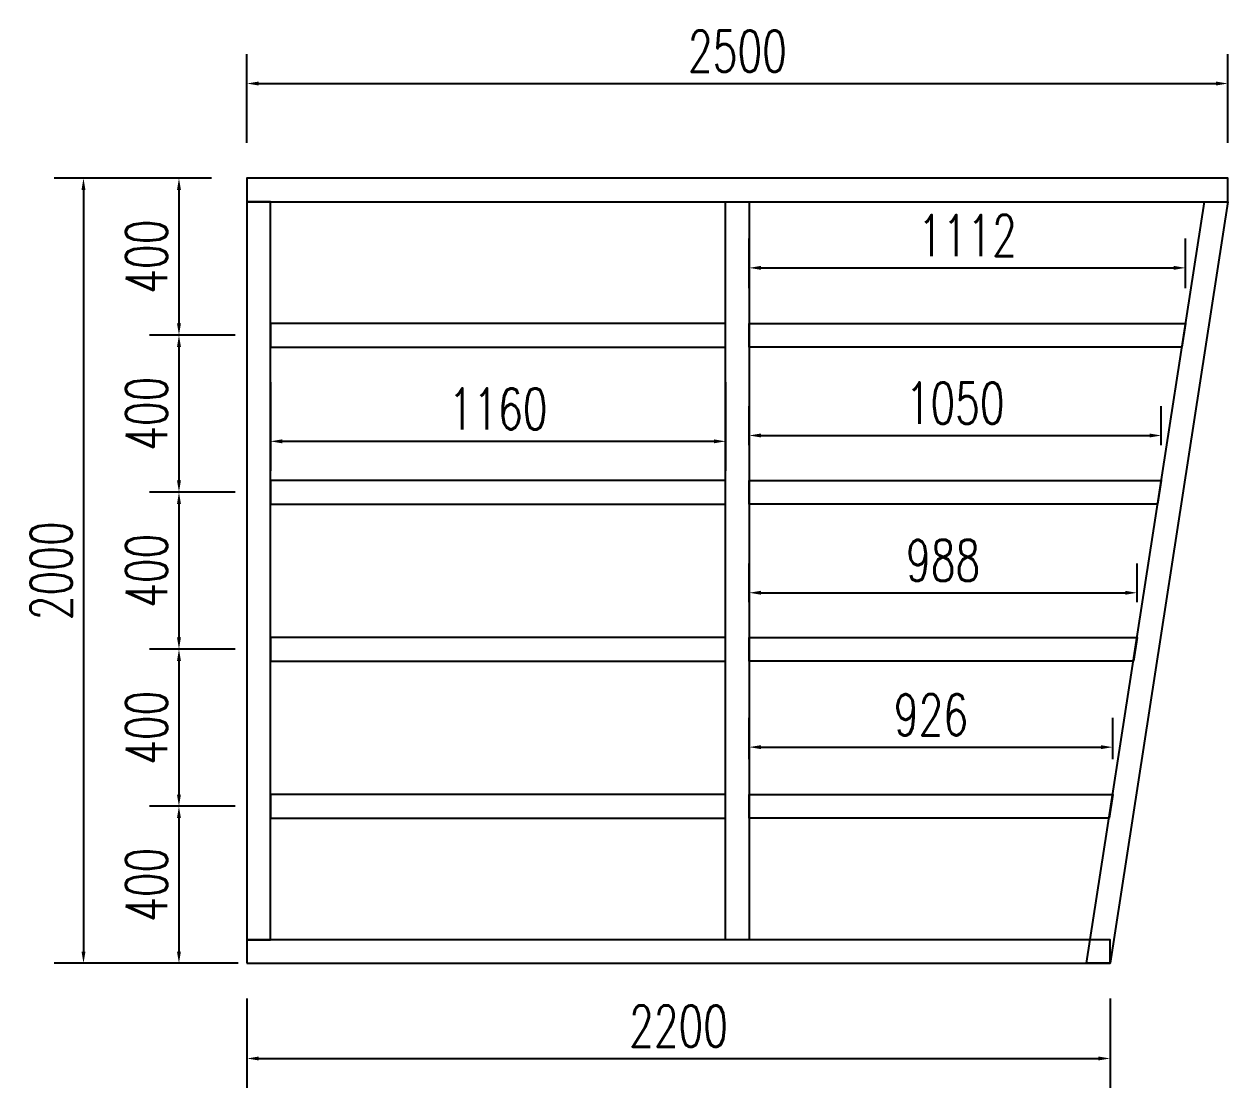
# Model space of a CAD drawing. Header units: millimetres. Extents: x -1491330 to -1355454, y 1413078 to 1531173.
# Drawn here: x -1485416 to -1482348, y 1450475 to 1453185 of the extents above; entities that cross this region are included whole.
import ezdxf

# ---------------------------------------------------------------- set-up
doc = ezdxf.new("R2010")
doc.units = ezdxf.units.MM
doc.header["$LTSCALE"] = 10
doc.layers.get('0').update_dxf_attribs({"linetype": 'CONTINUOUS'})
doc.layers.get('DEFPOINTS').update_dxf_attribs({"linetype": 'CONTINUOUS'})
for name, color, linetype in [('W-STEEL_FRAME钢架', 3, 'CONTINUOUS'), ('W-STEEL_KEEL钢龙骨', 5, 'CONTINUOUS'), ('W-WOOD_FLOOR木地板', 30, 'CONTINUOUS')]:
    doc.layers.add(name, color=color, linetype=linetype)
doc.styles.add('STANDARD_T3', font='simplex.shx', dxfattribs={"width": 0.7, "bigfont": 'gbcbig.shx'})
doc.dimstyles.new('W&&30', dxfattribs={"dimtxt": 105, "dimasz": 30, "dimexe": 75, "dimexo": 90, "dimgap": 30, "dimtad": 1, "dimdec": 0, "dimzin": 0, "dimdsep": 46, "dimtxsty": 'STANDARD_T3', "dimcen": 0.09, "dimclrd": 1, "dimclre": 1, "dimclrt": 7, "dimazin": 2, "dimtfac": 1, "dimtdec": 0, "dimtix": 1, "dimtmove": 2, "dimatfit": 3, "dimfxl": 0, "dimtolj": 1, "dimtzin": 0, "dimarcsym": 0})

# ---------------------------------------------------------------- blocks, each defined once
blk = doc.blocks.new('*D226')
at = {"color": 1, "lineweight": -2, "transparency": 16777216}
for p, q in [((-1484847.8, 1452882.3), (-1484847.8, 1453108.5)), ((-1482347.8, 1452882.3), (-1482347.8, 1453108.5)), ((-1484817.8, 1453033.5), (-1482377.8, 1453033.5))]:
    blk.add_line(p, q, dxfattribs=at)
at = {"color": 1, "transparency": 16777216}
for points in [[(-1484817.8, 1453038.5), (-1484817.8, 1453028.5), (-1484847.8, 1453033.5)], [(-1482377.8, 1453038.5), (-1482377.8, 1453028.5), (-1482347.8, 1453033.5)]]:
    blk.add_solid(points, dxfattribs=at)
at = {"layer": 'DEFPOINTS', "color": 0, "transparency": 16777216}
for p in [(-1482347.8, 1453033.5), (-1484847.8, 1452792.3), (-1482347.8, 1452792.3)]:
    blk.add_point(p, dxfattribs=at)
at = {"color": 7, "transparency": 16777216, "insert": (-1483597.8, 1453116), "char_height": 105, "attachment_point": 5, "style": 'STANDARD_T3'}
blk.add_mtext('\\A1;2500', dxfattribs=at)
blk = doc.blocks.new('*D227')
at = {"color": 1, "lineweight": -2, "transparency": 16777216}
for p, q in [((-1484937.8, 1452792.3), (-1485339.2, 1452792.3)), ((-1485264.2, 1452762.3), (-1485264.2, 1450822.3)), ((-1484937.8, 1450792.3), (-1485339.2, 1450792.3))]:
    blk.add_line(p, q, dxfattribs=at)
at = {"color": 1, "transparency": 16777216}
for points in [[(-1485269.2, 1452762.3), (-1485259.2, 1452762.3), (-1485264.2, 1452792.3)], [(-1485269.2, 1450822.3), (-1485259.2, 1450822.3), (-1485264.2, 1450792.3)]]:
    blk.add_solid(points, dxfattribs=at)
at = {"layer": 'DEFPOINTS', "color": 0, "transparency": 16777216}
for p in [(-1484847.8, 1452792.3), (-1485264.2, 1450792.3), (-1484847.8, 1450792.3)]:
    blk.add_point(p, dxfattribs=at)
at = {"color": 7, "transparency": 16777216, "insert": (-1485346.7, 1451792.3), "char_height": 105, "attachment_point": 5, "rotation": 90, "style": 'STANDARD_T3'}
blk.add_mtext('\\A1;2000', dxfattribs=at)
blk = doc.blocks.new('*D228')
at = {"color": 1, "lineweight": -2, "transparency": 16777216}
for p, q in [((-1484937.8, 1452792.3), (-1485095.9, 1452792.3)), ((-1485020.9, 1452762.3), (-1485020.9, 1452422.3)), ((-1484877.8, 1452392.3), (-1485095.9, 1452392.3))]:
    blk.add_line(p, q, dxfattribs=at)
at = {"color": 1, "transparency": 16777216}
for points in [[(-1485025.9, 1452762.3), (-1485015.9, 1452762.3), (-1485020.9, 1452792.3)], [(-1485025.9, 1452422.3), (-1485015.9, 1452422.3), (-1485020.9, 1452392.3)]]:
    blk.add_solid(points, dxfattribs=at)
at = {"layer": 'DEFPOINTS', "color": 0, "transparency": 16777216}
for p in [(-1484847.8, 1452792.3), (-1485020.9, 1452392.3), (-1484787.8, 1452392.3)]:
    blk.add_point(p, dxfattribs=at)
at = {"color": 7, "transparency": 16777216, "insert": (-1485103.4, 1452592.3), "char_height": 105, "attachment_point": 5, "rotation": 90, "style": 'STANDARD_T3'}
blk.add_mtext('\\A1;400', dxfattribs=at)
blk = doc.blocks.new('*D229')
at = {"color": 1, "lineweight": -2, "transparency": 16777216}
for p, q in [((-1484877.8, 1452392.3), (-1485095.9, 1452392.3)), ((-1485020.9, 1452362.3), (-1485020.9, 1452022.3)), ((-1484877.8, 1451992.3), (-1485095.9, 1451992.3))]:
    blk.add_line(p, q, dxfattribs=at)
at = {"color": 1, "transparency": 16777216}
for points in [[(-1485025.9, 1452362.3), (-1485015.9, 1452362.3), (-1485020.9, 1452392.3)], [(-1485025.9, 1452022.3), (-1485015.9, 1452022.3), (-1485020.9, 1451992.3)]]:
    blk.add_solid(points, dxfattribs=at)
at = {"layer": 'DEFPOINTS', "color": 0, "transparency": 16777216}
for p in [(-1484787.8, 1452392.3), (-1485020.9, 1451992.3), (-1484787.8, 1451992.3)]:
    blk.add_point(p, dxfattribs=at)
at = {"color": 7, "transparency": 16777216, "insert": (-1485103.4, 1452192.3), "char_height": 105, "attachment_point": 5, "rotation": 90, "style": 'STANDARD_T3'}
blk.add_mtext('\\A1;400', dxfattribs=at)
blk = doc.blocks.new('*D230')
at = {"color": 1, "lineweight": -2, "transparency": 16777216}
for p, q in [((-1484877.8, 1451992.3), (-1485095.9, 1451992.3)), ((-1485020.9, 1451962.3), (-1485020.9, 1451622.3)), ((-1484877.8, 1451592.3), (-1485095.9, 1451592.3))]:
    blk.add_line(p, q, dxfattribs=at)
at = {"color": 1, "transparency": 16777216}
for points in [[(-1485025.9, 1451962.3), (-1485015.9, 1451962.3), (-1485020.9, 1451992.3)], [(-1485025.9, 1451622.3), (-1485015.9, 1451622.3), (-1485020.9, 1451592.3)]]:
    blk.add_solid(points, dxfattribs=at)
at = {"layer": 'DEFPOINTS', "color": 0, "transparency": 16777216}
for p in [(-1484787.8, 1451992.3), (-1485020.9, 1451592.3), (-1484787.8, 1451592.3)]:
    blk.add_point(p, dxfattribs=at)
at = {"color": 7, "transparency": 16777216, "insert": (-1485103.4, 1451792.3), "char_height": 105, "attachment_point": 5, "rotation": 90, "style": 'STANDARD_T3'}
blk.add_mtext('\\A1;400', dxfattribs=at)
blk = doc.blocks.new('*D231')
at = {"color": 1, "lineweight": -2, "transparency": 16777216}
for p, q in [((-1484877.8, 1451592.3), (-1485095.9, 1451592.3)), ((-1485020.9, 1451562.3), (-1485020.9, 1451222.3)), ((-1484877.8, 1451192.3), (-1485095.9, 1451192.3))]:
    blk.add_line(p, q, dxfattribs=at)
at = {"color": 1, "transparency": 16777216}
for points in [[(-1485025.9, 1451562.3), (-1485015.9, 1451562.3), (-1485020.9, 1451592.3)], [(-1485025.9, 1451222.3), (-1485015.9, 1451222.3), (-1485020.9, 1451192.3)]]:
    blk.add_solid(points, dxfattribs=at)
at = {"layer": 'DEFPOINTS', "color": 0, "transparency": 16777216}
for p in [(-1484787.8, 1451592.3), (-1485020.9, 1451192.3), (-1484787.8, 1451192.3)]:
    blk.add_point(p, dxfattribs=at)
at = {"color": 7, "transparency": 16777216, "insert": (-1485103.4, 1451392.3), "char_height": 105, "attachment_point": 5, "rotation": 90, "style": 'STANDARD_T3'}
blk.add_mtext('\\A1;400', dxfattribs=at)
blk = doc.blocks.new('*D232')
at = {"color": 1, "lineweight": -2, "transparency": 16777216}
for p, q in [((-1484877.8, 1451192.3), (-1485095.9, 1451192.3)), ((-1485020.9, 1451162.3), (-1485020.9, 1450822.3)), ((-1484869.8, 1450792.3), (-1485095.9, 1450792.3))]:
    blk.add_line(p, q, dxfattribs=at)
at = {"color": 1, "transparency": 16777216}
for points in [[(-1485025.9, 1451162.3), (-1485015.9, 1451162.3), (-1485020.9, 1451192.3)], [(-1485025.9, 1450822.3), (-1485015.9, 1450822.3), (-1485020.9, 1450792.3)]]:
    blk.add_solid(points, dxfattribs=at)
at = {"layer": 'DEFPOINTS', "color": 0, "transparency": 16777216}
for p in [(-1484787.8, 1451192.3), (-1485020.9, 1450792.3), (-1484779.8, 1450792.3)]:
    blk.add_point(p, dxfattribs=at)
at = {"color": 7, "transparency": 16777216, "insert": (-1485103.4, 1450992.3), "char_height": 105, "attachment_point": 5, "rotation": 90, "style": 'STANDARD_T3'}
blk.add_mtext('\\A1;400', dxfattribs=at)
blk = doc.blocks.new('*U237')
at = {"layer": 'W-STEEL_KEEL钢龙骨'}
blk.add_lwpolyline([(-580, -30), (580, -30), (580, 30), (-580, 30)], close=True, dxfattribs=at)
blk = doc.blocks.new('*U238')
at = {"color": 0, "linetype": 'ByBlock', "lineweight": -2, "transparency": 16777216}
for p in [(0, 0), (0, -400), (0, -800), (0, -1200)]:
    blk.add_blockref('*U237', p, dxfattribs=at)
blk = doc.blocks.new('*D291')
at = {"layer": 'DEFPOINTS', "color": 0, "transparency": 16777216}
for p in [(-1484847.8, 1450792.3), (-1482647.8, 1450792.3), (-1482647.8, 1450549.8)]:
    blk.add_point(p, dxfattribs=at)
at = {"layer": 'W-WOOD_FLOOR木地板', "color": 1, "lineweight": -2, "transparency": 16777216}
for p, q in [((-1484847.8, 1450702.3), (-1484847.8, 1450474.8)), ((-1482647.8, 1450702.3), (-1482647.8, 1450474.8)), ((-1484817.8, 1450549.8), (-1482677.8, 1450549.8))]:
    blk.add_line(p, q, dxfattribs=at)
at = {"layer": 'W-WOOD_FLOOR木地板', "color": 1, "transparency": 16777216}
for points in [[(-1484817.8, 1450554.8), (-1484817.8, 1450544.8), (-1484847.8, 1450549.8)], [(-1482677.8, 1450554.8), (-1482677.8, 1450544.8), (-1482647.8, 1450549.8)]]:
    blk.add_solid(points, dxfattribs=at)
at = {"layer": 'W-WOOD_FLOOR木地板', "color": 7, "transparency": 16777216, "insert": (-1483747.8, 1450632.3), "char_height": 105, "attachment_point": 5, "style": 'STANDARD_T3'}
blk.add_mtext('\\A1;2200', dxfattribs=at)
blk = doc.blocks.new('*D292')
at = {"layer": 'DEFPOINTS', "color": 0, "transparency": 16777216}
for p in [(-1482641.3, 1451342.9), (-1483567.8, 1451222.3), (-1482641.3, 1451222.3)]:
    blk.add_point(p, dxfattribs=at)
at = {"layer": 'W-WOOD_FLOOR木地板', "color": 1, "lineweight": -2, "transparency": 16777216}
for p, q in [((-1483567.8, 1451312.3), (-1483567.8, 1451417.9)), ((-1482641.3, 1451312.3), (-1482641.3, 1451417.9)), ((-1483537.8, 1451342.9), (-1482671.3, 1451342.9))]:
    blk.add_line(p, q, dxfattribs=at)
at = {"layer": 'W-WOOD_FLOOR木地板', "color": 1, "transparency": 16777216}
for points in [[(-1483537.8, 1451347.9), (-1483537.8, 1451337.9), (-1483567.8, 1451342.9)], [(-1482671.3, 1451347.9), (-1482671.3, 1451337.9), (-1482641.3, 1451342.9)]]:
    blk.add_solid(points, dxfattribs=at)
at = {"layer": 'W-WOOD_FLOOR木地板', "color": 7, "transparency": 16777216, "insert": (-1483104.5, 1451425.4), "char_height": 105, "attachment_point": 5, "style": 'STANDARD_T3'}
blk.add_mtext('\\A1;926', dxfattribs=at)
blk = doc.blocks.new('*D293')
at = {"layer": 'DEFPOINTS', "color": 0, "transparency": 16777216}
for p in [(-1482579.4, 1451736.2), (-1483567.8, 1451622.3), (-1482579.4, 1451622.3)]:
    blk.add_point(p, dxfattribs=at)
at = {"layer": 'W-WOOD_FLOOR木地板', "color": 1, "lineweight": -2, "transparency": 16777216}
for p, q in [((-1483567.8, 1451712.3), (-1483567.8, 1451811.2)), ((-1482579.4, 1451712.3), (-1482579.4, 1451811.2)), ((-1483537.8, 1451736.2), (-1482609.4, 1451736.2))]:
    blk.add_line(p, q, dxfattribs=at)
at = {"layer": 'W-WOOD_FLOOR木地板', "color": 1, "transparency": 16777216}
for points in [[(-1483537.8, 1451741.2), (-1483537.8, 1451731.2), (-1483567.8, 1451736.2)], [(-1482609.4, 1451741.2), (-1482609.4, 1451731.2), (-1482579.4, 1451736.2)]]:
    blk.add_solid(points, dxfattribs=at)
at = {"layer": 'W-WOOD_FLOOR木地板', "color": 7, "transparency": 16777216, "insert": (-1483073.6, 1451818.7), "char_height": 105, "attachment_point": 5, "style": 'STANDARD_T3'}
blk.add_mtext('\\A1;988', dxfattribs=at)
blk = doc.blocks.new('*D294')
at = {"layer": 'DEFPOINTS', "color": 0, "transparency": 16777216}
for p in [(-1482517.6, 1452136.9), (-1483567.8, 1452022.3), (-1482517.6, 1452022.3)]:
    blk.add_point(p, dxfattribs=at)
at = {"layer": 'W-WOOD_FLOOR木地板', "color": 1, "lineweight": -2, "transparency": 16777216}
for p, q in [((-1483567.8, 1452112.3), (-1483567.8, 1452211.9)), ((-1482517.6, 1452112.3), (-1482517.6, 1452211.9)), ((-1483537.8, 1452136.9), (-1482547.6, 1452136.9))]:
    blk.add_line(p, q, dxfattribs=at)
at = {"layer": 'W-WOOD_FLOOR木地板', "color": 1, "transparency": 16777216}
for points in [[(-1483537.8, 1452141.9), (-1483537.8, 1452131.9), (-1483567.8, 1452136.9)], [(-1482547.6, 1452141.9), (-1482547.6, 1452131.9), (-1482517.6, 1452136.9)]]:
    blk.add_solid(points, dxfattribs=at)
at = {"layer": 'W-WOOD_FLOOR木地板', "color": 7, "transparency": 16777216, "insert": (-1483042.7, 1452219.4), "char_height": 105, "attachment_point": 5, "style": 'STANDARD_T3'}
blk.add_mtext('\\A1;1050', dxfattribs=at)
blk = doc.blocks.new('*D295')
at = {"layer": 'DEFPOINTS', "color": 0, "transparency": 16777216}
for p in [(-1482455.7, 1452563.9), (-1483567.8, 1452422.3), (-1482455.7, 1452422.3)]:
    blk.add_point(p, dxfattribs=at)
at = {"layer": 'W-WOOD_FLOOR木地板', "color": 1, "lineweight": -2, "transparency": 16777216}
for p, q in [((-1483567.8, 1452512.3), (-1483567.8, 1452638.9)), ((-1482455.7, 1452512.3), (-1482455.7, 1452638.9)), ((-1483537.8, 1452563.9), (-1482485.7, 1452563.9))]:
    blk.add_line(p, q, dxfattribs=at)
at = {"layer": 'W-WOOD_FLOOR木地板', "color": 1, "transparency": 16777216}
for points in [[(-1483537.8, 1452568.9), (-1483537.8, 1452558.9), (-1483567.8, 1452563.9)], [(-1482485.7, 1452568.9), (-1482485.7, 1452558.9), (-1482455.7, 1452563.9)]]:
    blk.add_solid(points, dxfattribs=at)
at = {"layer": 'W-WOOD_FLOOR木地板', "color": 7, "transparency": 16777216, "insert": (-1483011.7, 1452646.4), "char_height": 105, "attachment_point": 5, "style": 'STANDARD_T3'}
blk.add_mtext('\\A1;1112', dxfattribs=at)
blk = doc.blocks.new('*D296')
at = {"layer": 'DEFPOINTS', "color": 0, "transparency": 16777216}
for p in [(-1484787.8, 1452362.3), (-1483627.8, 1452362.3), (-1483627.8, 1452122)]:
    blk.add_point(p, dxfattribs=at)
at = {"layer": 'W-WOOD_FLOOR木地板', "color": 1, "lineweight": -2, "transparency": 16777216}
for p, q in [((-1484787.8, 1452272.3), (-1484787.8, 1452047)), ((-1483627.8, 1452272.3), (-1483627.8, 1452047)), ((-1484757.8, 1452122), (-1483657.8, 1452122))]:
    blk.add_line(p, q, dxfattribs=at)
at = {"layer": 'W-WOOD_FLOOR木地板', "color": 1, "transparency": 16777216}
for points in [[(-1484757.8, 1452127), (-1484757.8, 1452117), (-1484787.8, 1452122)], [(-1483657.8, 1452127), (-1483657.8, 1452117), (-1483627.8, 1452122)]]:
    blk.add_solid(points, dxfattribs=at)
at = {"layer": 'W-WOOD_FLOOR木地板', "color": 7, "transparency": 16777216, "insert": (-1484207.8, 1452204.5), "char_height": 105, "attachment_point": 5, "style": 'STANDARD_T3'}
blk.add_mtext('\\A1;1160', dxfattribs=at)

msp = doc.modelspace()

# ---------------------------------------------------------------- linework, layer by layer
at = {"layer": 'W-STEEL_FRAME钢架', "color": 3}
for points in [[(-1484847.8, 1452732.3), (-1482347.8, 1452732.3), (-1482347.8, 1452792.3), (-1484847.8, 1452792.3)], [(-1484847.8, 1450852.3), (-1484787.8, 1450852.3), (-1484787.8, 1452732.3), (-1484847.8, 1452732.3)], [(-1483567.8, 1450852.3), (-1483627.8, 1450852.3), (-1483627.8, 1452732.3), (-1483567.8, 1452732.3)], [(-1482647.8, 1450792.3), (-1482707.8, 1450792.3), (-1482407.8, 1452732.3), (-1482347.8, 1452732.3)], [(-1484847.8, 1450792.3), (-1482647.8, 1450792.3), (-1482647.8, 1450852.3), (-1484847.8, 1450852.3)]]:
    msp.add_lwpolyline(points, close=True, dxfattribs=at)
at = {"layer": 'W-STEEL_KEEL钢龙骨'}
for points in [[(-1482465, 1452362.3), (-1483567.8, 1452362.3), (-1483567.8, 1452422.3), (-1482455.7, 1452422.3)], [(-1482526.8, 1451962.3), (-1483567.8, 1451962.3), (-1483567.8, 1452022.3), (-1482517.6, 1452022.3)], [(-1482588.7, 1451562.3), (-1483567.8, 1451562.3), (-1483567.8, 1451622.3), (-1482579.4, 1451622.3)], [(-1482650.5, 1451162.3), (-1483567.8, 1451162.3), (-1483567.8, 1451222.3), (-1482641.3, 1451222.3)]]:
    msp.add_lwpolyline(points, close=True, dxfattribs=at)

# ---------------------------------------------------------------- block references
msp.add_blockref('*U238', (-1484207.8, 1452392.3))

# ---------------------------------------------------------------- dimensions: what is measured, and where the dimension line sits
dim = msp.add_linear_dim(base=(-1482347.8, 1453033.5), p1=(-1484847.8, 1452792.3), p2=(-1482347.8, 1452792.3), dimstyle='W&&30')
dim.commit()
dim.dimension.update_dxf_attribs({"geometry": '*D226', "text_midpoint": (-1483597.8, 1453116)})
for base, p1, p2, picture, middle in [((-1485264.2, 1450792.3), (-1484847.8, 1452792.3), (-1484847.8, 1450792.3), '*D227', (-1485346.7, 1451792.3)), ((-1485020.9, 1452392.3), (-1484847.8, 1452792.3), (-1484787.8, 1452392.3), '*D228', (-1485103.4, 1452592.3)), ((-1485020.9, 1451992.3), (-1484787.8, 1452392.3), (-1484787.8, 1451992.3), '*D229', (-1485103.4, 1452192.3)), ((-1485020.9, 1451592.3), (-1484787.8, 1451992.3), (-1484787.8, 1451592.3), '*D230', (-1485103.4, 1451792.3)), ((-1485020.9, 1451192.3), (-1484787.8, 1451592.3), (-1484787.8, 1451192.3), '*D231', (-1485103.4, 1451392.3)), ((-1485020.9, 1450792.3), (-1484787.8, 1451192.3), (-1484779.8, 1450792.3), '*D232', (-1485103.4, 1450992.3))]:
    dim = msp.add_linear_dim(base=base, p1=p1, p2=p2, angle=90, dimstyle='W&&30')
    dim.commit()
    dim.dimension.update_dxf_attribs({"geometry": picture, "text_midpoint": middle})
at = {"layer": 'W-WOOD_FLOOR木地板'}
for base, p1, p2, picture, middle in [((-1482455.7, 1452563.9), (-1483567.8, 1452422.3), (-1482455.7, 1452422.3), '*D295', (-1483011.7, 1452646.4)), ((-1483627.8, 1452122), (-1484787.8, 1452362.3), (-1483627.8, 1452362.3), '*D296', (-1484207.8, 1452204.5)), ((-1482517.6, 1452136.9), (-1483567.8, 1452022.3), (-1482517.6, 1452022.3), '*D294', (-1483042.7, 1452219.4)), ((-1482579.4, 1451736.2), (-1483567.8, 1451622.3), (-1482579.4, 1451622.3), '*D293', (-1483073.6, 1451818.7)), ((-1482641.2697, 1451342.8636), (-1483567.7506, 1451222.3323), (-1482641.2697, 1451222.3323), '*D292', (-1483104.5102, 1451425.3636)), ((-1482647.8, 1450549.8), (-1484847.8, 1450792.3), (-1482647.8, 1450792.3), '*D291', (-1483747.8, 1450632.3))]:
    dim = msp.add_linear_dim(base=base, p1=p1, p2=p2, dimstyle='W&&30', dxfattribs=at)
    dim.commit()
    dim.dimension.update_dxf_attribs({"geometry": picture, "text_midpoint": middle})

doc.saveas('drawing.dxf')
